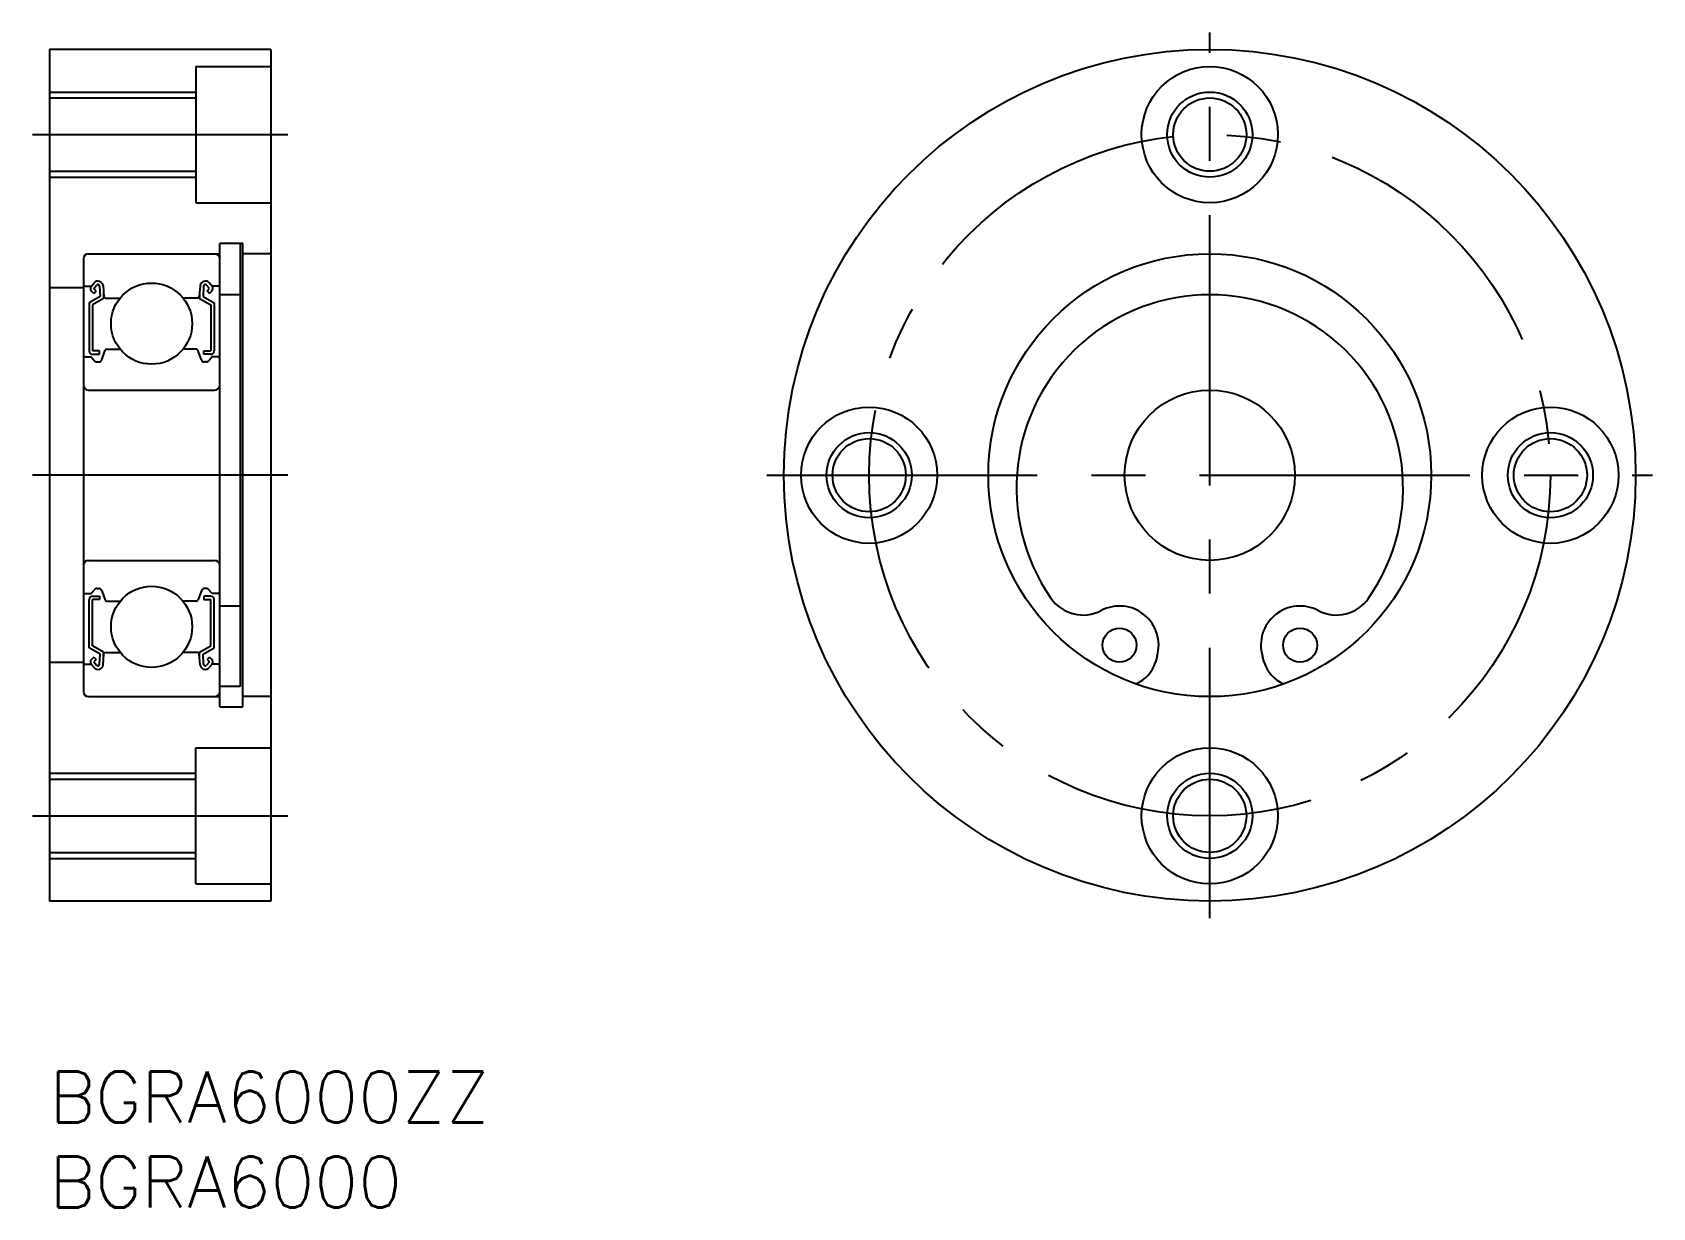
# Model space of a CAD drawing. Extents: x -1 to 94.1, y -8 to 61.
import ezdxf

# ---------------------------------------------------------------- set-up
doc = ezdxf.new("R2010")
doc.units = 0
doc.header["$LTSCALE"] = 0.5
doc.linetypes.add('CENTER', pattern=[50.8, 31.75, -6.35, 6.35, -6.35])
for name, color, linetype in [('MSM_CENTER', 1, 'CENTER'), ('MSM_CONTINUOUS', 7, 'CONTINUOUS'), ('MSM_NARROW', 5, 'CONTINUOUS'), ('MSM_PART_NUMBER', 7, 'CONTINUOUS')]:
    doc.layers.add(name, color=color, linetype=linetype)
doc.styles.get("Standard").update_dxf_attribs({"font": 'txt.shx', "height": 3, "bigfont": 'bigfont.shx'})

# ---------------------------------------------------------------- blocks, each defined once
blk = doc.blocks.new('*U4')
at = {"layer": 'MSM_PART_NUMBER'}
blk.add_text('BGRA6000ZZ', height=3, dxfattribs=at).set_placement((0, -3))
blk = doc.blocks.new('*U5')
at = {"layer": 'MSM_PART_NUMBER'}
blk.add_text('BGRA6000', height=3, dxfattribs=at).set_placement((0, -8))

msp = doc.modelspace()

# ---------------------------------------------------------------- linework, layer by layer
at = {"layer": 'MSM_CENTER'}
for p, q in [((68.127, 9), (68.127, 61)), ((-1, 55), (14, 55)), ((14, 35), (-1, 35)), ((42.127, 35), (94.127, 35)), ((-1, 15), (14, 15))]:
    msp.add_line(p, q, dxfattribs=at)
msp.add_circle((68.127, 35), 20, dxfattribs=at)
at = {"layer": 'MSM_CONTINUOUS'}
for p, q in [((0, 60), (0, 10)), ((13, 60), (0, 60)), ((13, 60), (13, 10)), ((8.6, 59), (8.6, 51)), ((8.6, 59), (13, 59)), ((0, 57.15), (8.6, 57.15)), ((0, 52.85), (8.6, 52.85)), ((2.15, 52.85), (2.15, 52.85)), ((8.6, 51), (13, 51)), ((10, 21.4), (10, 48.6)), ((11.35, 48.6, -0.1), (10, 48.6, -0.1)), ((11.2, 48.6), (11.2, 22.588)), ((11.35, 21.4, -0.1), (11.35, 48.6, -0.1)), ((2, 47.7), (2, 22.3)), ((2.3, 48), (10, 48)), ((13, 48), (11.35, 48)), ((2, 46), (0, 46)), ((2.1, 46.1), (2.46, 46.1)), ((2.448, 46.086), (2.619, 46.291)), ((2.602, 45.675), (2.46, 45.816)), ((2.602, 45.958), (2.772, 46.16)), ((2.743, 45.817), (2.602, 45.958)), ((2.602, 45.675), (2.743, 45.817)), ((2.948, 46.101), (2.981, 45.501)), ((3.148, 46.124), (3.203, 45.491)), ((3.181, 45.746), (3.181, 45.385)), ((8.852, 46.124), (8.797, 45.491)), ((8.819, 45.746), (8.819, 45.385)), ((9.052, 46.101), (9.019, 45.501)), ((9.398, 45.958), (9.228, 46.16)), ((9.257, 45.817), (9.398, 45.958)), ((9.398, 45.675), (9.257, 45.817)), ((9.552, 46.086), (9.381, 46.291)), ((9.398, 45.675), (9.54, 45.816)), ((9.9, 46.1), (9.54, 46.1)), ((2.981, 45.501), (2.331, 45.125)), ((2.331, 45.125), (2.331, 42.3)), ((3.181, 45.385), (2.531, 45.01)), ((2.531, 45.01), (2.531, 42.3)), ((3.303, 45.4), (4.151, 45.4)), ((8.697, 45.4), (7.849, 45.4)), ((8.819, 45.385), (9.469, 45.01)), ((9.019, 45.501), (9.669, 45.125)), ((9.469, 45.01), (9.469, 42.3)), ((9.669, 45.125), (9.669, 42.3)), ((11.2, 45.6, -0.1), (10, 45.6, -0.1)), ((2.1, 41.95), (2.45, 41.95)), ((2.45, 41.95), (2.642, 41.721)), ((2.931, 42.3), (2.531, 42.3)), ((2.531, 42.1), (2.931, 42.1)), ((2.931, 42.1), (2.931, 42.3)), ((3.079, 41.782), (3.28, 42.334)), ((3.374, 42.4), (4.151, 42.4)), ((8.626, 42.4), (7.849, 42.4)), ((8.921, 41.782), (8.72, 42.334)), ((9.069, 42.1), (9.069, 42.3)), ((9.069, 42.3), (9.469, 42.3)), ((9.469, 42.1), (9.069, 42.1)), ((9.55, 41.95), (9.358, 41.721)), ((9.9, 41.95), (9.55, 41.95)), ((2.795, 41.65), (2.891, 41.65)), ((9.205, 41.65), (9.109, 41.65)), ((2.3, 40), (9.7, 40)), ((2.3, 30), (9.7, 30)), ((2.1, 28.05), (2.45, 28.05)), ((2.331, 24.875), (2.331, 27.7)), ((2.45, 28.05), (2.642, 28.279)), ((2.531, 27.9), (2.931, 27.9)), ((2.531, 24.99), (2.531, 27.7)), ((2.931, 27.7), (2.531, 27.7)), ((2.795, 28.35), (2.891, 28.35)), ((2.931, 27.9), (2.931, 27.7)), ((3.079, 28.218), (3.28, 27.666)), ((3.374, 27.6), (4.151, 27.6)), ((8.626, 27.6), (7.849, 27.6)), ((8.921, 28.218), (8.72, 27.666)), ((9.069, 27.9), (9.069, 27.7)), ((9.469, 27.9), (9.069, 27.9)), ((9.069, 27.7), (9.469, 27.7)), ((9.205, 28.35), (9.109, 28.35)), ((9.55, 28.05), (9.358, 28.279)), ((9.469, 24.99), (9.469, 27.7)), ((9.9, 28.05), (9.55, 28.05)), ((9.669, 24.875), (9.669, 27.7)), ((11.2, 27.32, -0.1), (10, 27.32, -0.1)), ((2.981, 24.499), (2.331, 24.875)), ((3.181, 24.615), (2.531, 24.99)), ((8.819, 24.615), (9.469, 24.99)), ((9.019, 24.499), (9.669, 24.875)), ((2, 24), (0, 24)), ((2.1, 23.9), (2.46, 23.9)), ((2.448, 23.914), (2.619, 23.709)), ((2.602, 24.325), (2.46, 24.184)), ((2.602, 24.325), (2.743, 24.183)), ((2.743, 24.183), (2.602, 24.042)), ((2.602, 24.042), (2.772, 23.84)), ((2.948, 23.899), (2.981, 24.499)), ((3.148, 23.876), (3.203, 24.509)), ((3.181, 24.254), (3.181, 24.615)), ((3.303, 24.6), (4.151, 24.6)), ((8.697, 24.6), (7.849, 24.6)), ((8.852, 23.876), (8.797, 24.509)), ((8.819, 24.254), (8.819, 24.615)), ((9.052, 23.899), (9.019, 24.499)), ((9.398, 24.042), (9.228, 23.84)), ((9.398, 24.325), (9.257, 24.183)), ((9.257, 24.183), (9.398, 24.042)), ((9.552, 23.914), (9.381, 23.709)), ((9.398, 24.325), (9.54, 24.184)), ((9.9, 23.9), (9.54, 23.9)), ((65.035, 24.377), (64.934, 24.029)), ((71.32, 24.029), (71.218, 24.377)), ((2.3, 22), (10, 22)), ((11.2, 22.588, -0.1), (10, 22.588, -0.1)), ((13, 22), (11.35, 22)), ((10, 21.4, -0.1), (11.35, 21.4, -0.1)), ((8.6, 11), (8.6, 19)), ((8.6, 19), (13, 19)), ((0, 17.15), (8.6, 17.15)), ((0, 12.85), (8.6, 12.85)), ((8.6, 11), (13, 11)), ((13, 10), (0, 10))]:
    msp.add_line(p, q, dxfattribs=at)
for centre, radius in [((68.127, 35), 25), ((68.127, 55), 4), ((68.127, 55), 2.15), ((68.127, 35), 13), ((6, 43.9), 2.381), ((68.127, 35), 5), ((48.127, 35), 4), ((88.127, 35), 4), ((48.127, 35), 2.15), ((88.127, 35), 2.15), ((6, 26.1), 2.381), ((62.827, 25.02), 1), ((73.427, 25.02), 1), ((68.127, 15), 4), ((68.127, 15), 2.15)]:
    msp.add_circle(centre, radius, dxfattribs=at)
for centre, radius, start, end in [((2.3, 47.7), 0.3, 90, 180), ((9.7, 47.7), 0.3, 0, 90), ((2.1, 46.2), 0.1, 180, 270), ((2.602, 45.958), 0.2, 140.13695, 225.00202), ((2.849, 46.098), 0.3, 4.93539, 140.13695), ((2.849, 46.096), 0.1, 3.10166, 139.95027), ((9.151, 46.098), 0.3, 39.86305, 175.06461), ((9.151, 46.096), 0.1, 40.04973, 176.89834), ((9.398, 45.958), 0.2, 314.99798, 39.86305), ((9.9, 46.2), 0.1, 270, 0), ((3.303, 45.5), 0.1, 184.93539, 270), ((8.697, 45.5), 0.1, 270, 355.06461), ((68.127, 34.25), 11.35, 325.26437, 214.73563), ((2.1, 41.85), 0.1, 90, 180.81025), ((2.531, 42.3), 0.2, 180, 270), ((3.374, 42.3), 0.1, 90, 159.99156), ((8.626, 42.3), 0.1, 20.00844, 90), ((9.469, 42.3), 0.2, 270, 0), ((9.9, 41.85), 0.1, 359.18975, 90), ((2.795, 41.85), 0.2, 219.97618, 270), ((2.891, 41.85), 0.2, 270, 339.99156), ((9.109, 41.85), 0.2, 200.00844, 270), ((9.205, 41.85), 0.2, 270, 320.02382), ((2.3, 40.3), 0.3, 180, 270), ((9.7, 40.3), 0.3, 270, 0), ((2.3, 29.7), 0.3, 90, 180), ((9.7, 29.7), 0.3, 0, 90), ((2.1, 28.15), 0.1, 179.18975, 270), ((2.531, 27.7), 0.2, 90, 180), ((2.795, 28.15), 0.2, 90, 140.02382), ((2.891, 28.15), 0.2, 20.00844, 90), ((3.374, 27.7), 0.1, 200.00844, 270), ((8.626, 27.7), 0.1, 270, 339.99156), ((9.109, 28.15), 0.2, 90, 159.99156), ((9.205, 28.15), 0.2, 39.97618, 90), ((9.469, 27.7), 0.2, 0, 90), ((9.9, 28.15), 0.1, 270, 0.81025), ((60.69, 29.093), 2.3, 214.73563, 297.68488), ((75.564, 29.093), 2.3, 242.31512, 325.26438), ((62.827, 25.02), 2.3, 343.77291, 117.68488), ((73.427, 25.02), 2.3, 62.31512, 196.22709), ((2.1, 23.8), 0.1, 90, 180), ((2.602, 24.042), 0.2, 134.99798, 219.86305), ((2.849, 23.902), 0.3, 219.86305, 355.06461), ((2.849, 23.904), 0.1, 220.04973, 356.89834), ((3.303, 24.5), 0.1, 90, 175.06461), ((8.697, 24.5), 0.1, 4.93539, 90), ((9.151, 23.902), 0.3, 184.93539, 320.13695), ((9.151, 23.904), 0.1, 183.10166, 319.95027), ((9.398, 24.042), 0.2, 320.13695, 45.00202), ((9.9, 23.8), 0.1, 0, 90), ((63.013, 24.588), 2, 292.84658, 343.77291), ((73.24, 24.588), 2, 196.22709, 247.15342), ((2.3, 22.3), 0.3, 180, 270), ((9.7, 22.3), 0.3, 270, 0)]:
    msp.add_arc(centre, radius, start, end, dxfattribs=at)
at = {"layer": 'MSM_NARROW'}
for p, q in [((0, 57.5), (8.6, 57.5)), ((0, 52.5), (8.6, 52.5)), ((0, 17.5), (8.6, 17.5)), ((0, 12.5), (8.6, 12.5))]:
    msp.add_line(p, q, dxfattribs=at)
for centre in [(68.127, 55), (48.127, 35), (88.127, 35), (68.127, 15)]:
    msp.add_circle(centre, 2.5, dxfattribs=at)

# ---------------------------------------------------------------- block references
at = {"layer": 'MSM_CONTINUOUS'}
for name in ['*U4', '*U5']:
    msp.add_blockref(name, (0, 0), dxfattribs=at)

doc.saveas('drawing.dxf')
